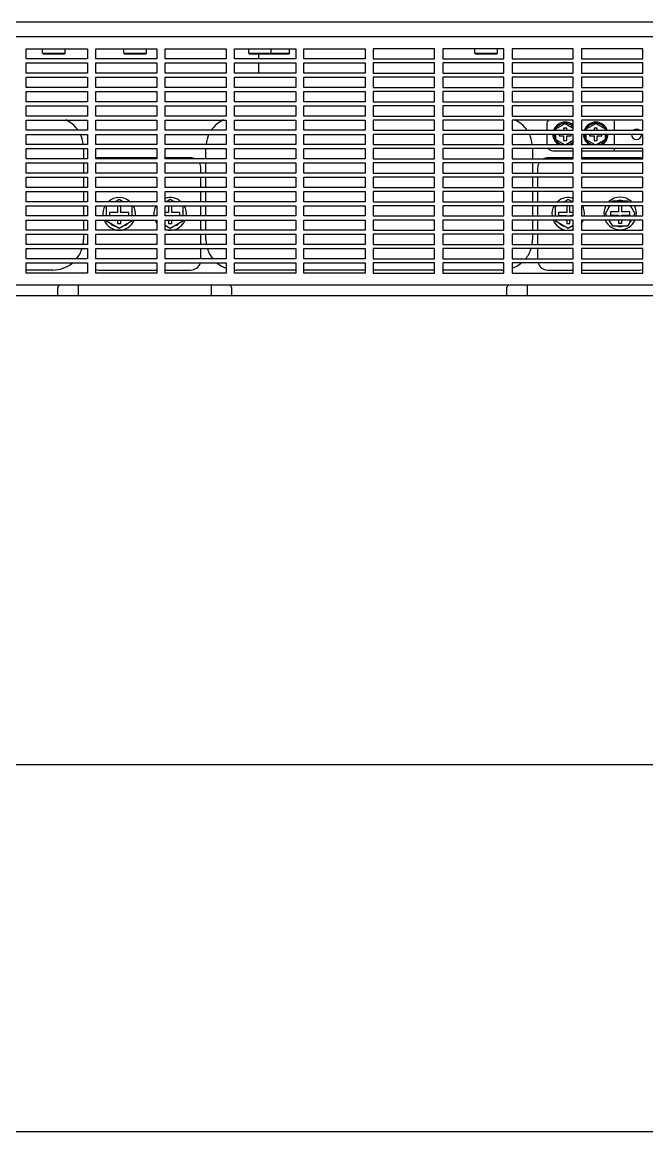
# Model space of a CAD drawing. Header units: millimetres. Extents: x 55614 to 110757, y -66981 to -47484.
# Drawn here: x 63300 to 63606, y -57090 to -56546 of the extents above; entities that cross this region are included whole.
import ezdxf

# ---------------------------------------------------------------- set-up
doc = ezdxf.new("R2010")
doc.units = ezdxf.units.MM
doc.layers.get('0').update_dxf_attribs({"lineweight": 15})
for name, color, linetype in [('2401-00258-M8-20HWMC_0', 7, 'Continuous'), ('2401-00300-M6-16HWMC_0', 7, 'Continuous'), ('2403-00027_S-M6-0_0', 7, 'Continuous'), ('4212-68099_1_0', 7, 'Continuous'), ('4212-88600-2_1_0', 7, 'Continuous'), ('4212-88600-2_2_0', 7, 'Continuous'), ('4215-06933_0', 7, 'Continuous'), ('4215-06934_0', 7, 'Continuous'), ('4215-07850_3_0', 7, 'Continuous')]:
    doc.layers.add(name, color=color, linetype=linetype)
doc.layers.add('THICK', color=7, linetype='Continuous', lineweight=0)

# ---------------------------------------------------------------- blocks, each defined once
blk = doc.blocks.new('2-1725')
at = {"color": 5}
blk.add_lwpolyline([(-18032.13, -73989.95), (-16317.13, -73989.95), (-16317.13, -73759.95), (-18032.13, -73759.95)], close=True, dxfattribs=at)
blk.add_lwpolyline([(-18032.13, -73989.95), (-16317.13, -73989.95), (-16317.13, -73759.95), (-18032.13, -73759.95)], close=True, dxfattribs=at)
blk.add_lwpolyline([(-18032.13, -73989.95), (-16317.13, -73989.95), (-16317.13, -73759.95), (-18032.13, -73759.95)], close=True, dxfattribs=at)
at = {"layer": '2401-00258-M8-20HWMC_0', "color": 7, "linetype": 'Continuous'}
for p, q in [((-17745.86, -73716.35), (-17745.16, -73715.95)), ((-17745.86, -73720.95), (-17745.86, -73716.35)), ((-17741.69, -73713.95), (-17739.63, -73712.76)), ((-17740.38, -73715.95), (-17740.38, -73719.2)), ((-17739.63, -73712.76), (-17737.57, -73713.95)), ((-17738.88, -73719.2), (-17738.88, -73715.95)), ((-17734.11, -73715.95), (-17733.41, -73716.35)), ((-17733.41, -73716.35), (-17733.41, -73720.95)), ((-17716.69, -73713.95), (-17714.63, -73712.76)), ((-17715.38, -73715.95), (-17715.38, -73719.2)), ((-17714.63, -73712.76), (-17712.57, -73713.95)), ((-17713.88, -73719.2), (-17713.88, -73715.95)), ((-17709.11, -73715.95), (-17708.41, -73716.35)), ((-17708.41, -73716.35), (-17708.41, -73720.95)), ((-17525.86, -73716.35), (-17525.16, -73715.95)), ((-17525.86, -73720.95), (-17525.86, -73716.35)), ((-17521.69, -73713.95), (-17519.63, -73712.76)), ((-17520.38, -73715.95), (-17520.38, -73719.2)), ((-17519.63, -73712.76), (-17517.57, -73713.95)), ((-17518.88, -73719.2), (-17518.88, -73715.95)), ((-17501.37, -73719.74), (-17499.17, -73715.95)), ((-17498.02, -73713.95), (-17497.77, -73713.52)), ((-17497.77, -73713.52), (-17490.58, -73713.52)), ((-17494.93, -73715.95), (-17494.93, -73718.99)), ((-17493.43, -73718.99), (-17493.43, -73715.95)), ((-17490.58, -73713.52), (-17490.33, -73713.95)), ((-17489.18, -73715.95), (-17486.99, -73719.74)), ((-17488.41, -73717.05), (-17488.49, -73717.13)), ((-17740.38, -73719.2), (-17744.38, -73719.2)), ((-17744.38, -73719.2), (-17744.38, -73720.7)), ((-17744.38, -73720.7), (-17740.38, -73720.7)), ((-17740.38, -73720.7), (-17740.38, -73720.95)), ((-17734.88, -73719.2), (-17738.88, -73719.2)), ((-17738.88, -73720.7), (-17734.88, -73720.7)), ((-17738.88, -73720.95), (-17738.88, -73720.7)), ((-17734.88, -73720.7), (-17734.88, -73719.2)), ((-17715.38, -73719.2), (-17717.13, -73719.2)), ((-17717.13, -73720.7), (-17715.38, -73720.7)), ((-17715.38, -73720.7), (-17715.38, -73720.95)), ((-17709.88, -73719.2), (-17713.88, -73719.2)), ((-17713.88, -73720.7), (-17709.88, -73720.7)), ((-17713.88, -73720.95), (-17713.88, -73720.7)), ((-17709.88, -73720.7), (-17709.88, -73719.2)), ((-17520.38, -73719.2), (-17524.38, -73719.2)), ((-17524.38, -73719.2), (-17524.38, -73720.7)), ((-17524.38, -73720.7), (-17520.38, -73720.7)), ((-17520.38, -73720.7), (-17520.38, -73720.95)), ((-17517.13, -73719.2), (-17518.88, -73719.2)), ((-17518.88, -73720.7), (-17517.13, -73720.7)), ((-17518.88, -73720.95), (-17518.88, -73720.7)), ((-17500.67, -73720.95), (-17501.37, -73719.74)), ((-17494.93, -73718.99), (-17498.93, -73718.99)), ((-17498.93, -73718.99), (-17498.93, -73720.49)), ((-17498.93, -73720.49), (-17494.93, -73720.49)), ((-17494.93, -73720.49), (-17494.93, -73720.95)), ((-17489.43, -73718.99), (-17493.43, -73718.99)), ((-17493.43, -73720.49), (-17489.43, -73720.49)), ((-17493.43, -73720.95), (-17493.43, -73720.49)), ((-17489.43, -73720.49), (-17489.43, -73718.99)), ((-17486.99, -73719.74), (-17487.68, -73720.95)), ((-17745.86, -73723.54), (-17745.86, -73722.95)), ((-17739.63, -73727.14), (-17745.86, -73723.54)), ((-17740.38, -73722.95), (-17740.38, -73724.7)), ((-17740.38, -73724.7), (-17738.88, -73724.7)), ((-17733.41, -73723.54), (-17739.63, -73727.14)), ((-17738.88, -73724.7), (-17738.88, -73722.95)), ((-17736.94, -73725.71), (-17737.02, -73725.63)), ((-17733.41, -73722.95), (-17733.41, -73723.54)), ((-17714.63, -73727.14), (-17717.13, -73725.69)), ((-17715.38, -73722.95), (-17715.38, -73724.7)), ((-17715.38, -73724.7), (-17713.88, -73724.7)), ((-17708.41, -73723.54), (-17714.63, -73727.14)), ((-17713.88, -73724.7), (-17713.88, -73722.95)), ((-17711.94, -73725.71), (-17712.02, -73725.63)), ((-17708.41, -73722.95), (-17708.41, -73723.54)), ((-17525.86, -73723.54), (-17525.86, -73722.95)), ((-17519.63, -73727.14), (-17525.86, -73723.54)), ((-17520.38, -73722.95), (-17520.38, -73724.7)), ((-17520.38, -73724.7), (-17518.88, -73724.7)), ((-17517.13, -73725.69), (-17519.63, -73727.14)), ((-17518.88, -73724.7), (-17518.88, -73722.95)), ((-17497.77, -73725.97), (-17499.52, -73722.95)), ((-17490.58, -73725.97), (-17497.77, -73725.97)), ((-17494.93, -73722.95), (-17494.93, -73724.49)), ((-17494.93, -73724.49), (-17493.43, -73724.49)), ((-17493.43, -73724.49), (-17493.43, -73722.95)), ((-17488.84, -73722.95), (-17490.58, -73725.97))]:
    blk.add_line(p, q, dxfattribs=at)
for centre, radius, start, end in [((-17739.63, -73719.95), 8, 48.6954, 131.3046), ((-17714.63, -73719.95), 8, 48.6954, 108.2348), ((-17519.63, -73719.95), 8, 71.7652, 131.3046), ((-17494.18, -73719.74), 8, 46.5723, 133.4277), ((-17739.63, -73719.95), 8, 149.9582, 187.1863), ((-17739.63, -73719.95), 6.37, 108.0353, 109.2971), ((-17739.63, -73719.95), 6.37, 70.7029, 71.9647), ((-17739.63, -73719.95), 8, 352.8137, 30.0418), ((-17714.63, -73719.95), 8, 149.9582, 187.1863), ((-17714.63, -73719.95), 6.37, 108.0353, 109.2971), ((-17714.63, -73719.95), 6.37, 70.7029, 71.9647), ((-17714.63, -73719.95), 8, 352.8137, 30.0418), ((-17519.63, -73719.95), 8, 149.9582, 187.1863), ((-17519.63, -73719.95), 6.37, 108.0353, 109.2971), ((-17519.63, -73719.95), 6.37, 70.7029, 71.9647), ((-17519.63, -73719.95), 8, 352.8137, 30.0418), ((-17494.18, -73719.74), 8, 151.6376, 188.6715), ((-17494.18, -73719.74), 6.37, 143.2955, 161.9649), ((-17494.18, -73719.74), 6.37, 78.0354, 101.9649), ((-17494.18, -73719.74), 6.37, 25.048, 36.6275), ((-17494.18, -73719.74), 8, 351.3285, 28.3624), ((-17739.63, -73719.95), 6.37, 168.0353, 189.0483), ((-17739.63, -73719.95), 6.37, 350.9517, 11.9647), ((-17714.63, -73719.95), 6.37, 350.9517, 11.9647), ((-17519.63, -73719.95), 6.37, 168.0353, 189.0483), ((-17739.63, -73719.95), 8, 202.0565, 337.9435), ((-17739.63, -73719.95), 6.37, 228.0353, 251.9647), ((-17739.63, -73719.95), 6.37, 295.0479, 311.9647), ((-17714.63, -73719.95), 8, 202.0565, 215.4729), ((-17714.63, -73719.95), 8, 251.7652, 337.9435), ((-17714.63, -73719.95), 6.37, 246.8121, 251.9647), ((-17714.63, -73719.95), 6.37, 295.0479, 311.9647), ((-17519.63, -73719.95), 8, 202.0565, 288.2348), ((-17519.63, -73719.95), 6.37, 228.0353, 251.9647), ((-17519.63, -73719.95), 8, 324.5271, 337.9435), ((-17494.18, -73719.74), 8, 203.6637, 336.3363), ((-17494.18, -73719.74), 6.37, 210.2989, 221.9649), ((-17494.18, -73719.74), 6.37, 258.0354, 281.9649), ((-17494.18, -73719.74), 6.37, 318.0354, 329.7011)]:
    blk.add_arc(centre, radius, start, end, dxfattribs=at)
at = {"layer": '2401-00300-M6-16HWMC_0', "color": 7, "linetype": 'Continuous'}
for p, q in [((-17525.77, -73678.27), (-17521.13, -73675.59)), ((-17525.77, -73678.95), (-17525.77, -73678.27)), ((-17520.38, -73677.95), (-17521.88, -73677.95)), ((-17521.88, -73677.95), (-17521.88, -73678.95)), ((-17521.13, -73675.59), (-17517.13, -73677.9)), ((-17520.38, -73678.95), (-17520.38, -73677.95)), ((-17510.77, -73678.27), (-17506.13, -73675.59)), ((-17510.77, -73678.95), (-17510.77, -73678.27)), ((-17505.38, -73677.95), (-17506.88, -73677.95)), ((-17506.88, -73677.95), (-17506.88, -73678.95)), ((-17506.13, -73675.59), (-17501.5, -73678.27)), ((-17505.38, -73678.95), (-17505.38, -73677.95)), ((-17501.5, -73678.27), (-17501.5, -73678.95)), ((-17525.77, -73683.62), (-17525.77, -73680.95)), ((-17521.75, -73685.95), (-17525.77, -73683.62)), ((-17524.13, -73680.95), (-17524.13, -73681.7)), ((-17524.13, -73681.7), (-17521.88, -73681.7)), ((-17521.88, -73681.7), (-17521.88, -73683.95)), ((-17521.88, -73683.95), (-17520.38, -73683.95)), ((-17517.13, -73683.99), (-17520.52, -73685.95)), ((-17520.38, -73681.7), (-17518.13, -73681.7)), ((-17520.38, -73683.95), (-17520.38, -73681.7)), ((-17518.13, -73681.7), (-17518.13, -73680.95)), ((-17510.77, -73683.62), (-17510.77, -73680.95)), ((-17506.75, -73685.95), (-17510.77, -73683.62)), ((-17509.13, -73680.95), (-17509.13, -73681.7)), ((-17509.13, -73681.7), (-17506.88, -73681.7)), ((-17506.88, -73681.7), (-17506.88, -73683.95)), ((-17506.88, -73683.95), (-17505.38, -73683.95)), ((-17501.5, -73683.62), (-17505.52, -73685.95)), ((-17505.38, -73681.7), (-17503.13, -73681.7)), ((-17505.38, -73683.95), (-17505.38, -73681.7)), ((-17503.13, -73681.7), (-17503.13, -73680.95)), ((-17501.5, -73680.95), (-17501.5, -73683.62)), ((-17519.54, -73685.38), (-17519.03, -73685.89)), ((-17518.12, -73685.4), (-17518.65, -73684.87)), ((-17504.54, -73685.38), (-17504.03, -73685.89)), ((-17503.12, -73685.4), (-17503.65, -73684.87))]:
    blk.add_line(p, q, dxfattribs=at)
for centre, radius, start, end in [((-17521.13, -73680.95), 6, 48.1287, 160.4814), ((-17521.13, -73680.95), 5.38, 41.88, 158.1011), ((-17506.13, -73680.95), 6, 19.5186, 160.4814), ((-17506.13, -73680.95), 5.38, 21.9007, 158.1011), ((-17521.13, -73680.95), 6, 180, 236.5861), ((-17521.13, -73680.95), 5.38, 180, 248.8338), ((-17521.13, -73680.95), 5.38, 304.1123, 318.2134), ((-17506.13, -73680.95), 6, 180, 236.5861), ((-17506.13, -73680.95), 5.38, 180, 248.8338), ((-17506.13, -73680.95), 5.38, 304.1123, 0), ((-17506.13, -73680.95), 6, 303.4139, 0), ((-17521.13, -73680.95), 5.38, 291.2761, 292.9799), ((-17521.13, -73680.95), 6, 303.4139, 311.8713), ((-17506.13, -73680.95), 5.38, 291.2761, 292.9799)]:
    blk.add_arc(centre, radius, start, end, dxfattribs=at)
at = {"layer": '2403-00027_S-M6-0_0', "color": 7, "linetype": 'Continuous'}
for p, q in [((-17777.16, -73641.15), (-17777.16, -73638.95)), ((-17777.16, -73641.15), (-17766.11, -73641.15)), ((-17777.16, -73641.15), (-17776.86, -73641.45)), ((-17766.11, -73641.15), (-17766.41, -73641.45)), ((-17766.11, -73641.15), (-17766.11, -73638.95)), ((-17737.36, -73641.15), (-17737.36, -73638.95)), ((-17737.36, -73641.15), (-17726.31, -73641.15)), ((-17737.36, -73641.15), (-17737.06, -73641.45)), ((-17726.31, -73641.15), (-17726.61, -73641.45)), ((-17726.31, -73641.15), (-17726.31, -73638.95)), ((-17676.16, -73641.15), (-17676.16, -73638.95)), ((-17676.16, -73641.15), (-17665.11, -73641.15)), ((-17676.16, -73641.15), (-17675.86, -73641.45)), ((-17665.11, -73641.15), (-17665.41, -73641.45)), ((-17665.11, -73641.15), (-17665.11, -73638.95)), ((-17665.11, -73641.15), (-17656.11, -73641.15)), ((-17656.11, -73641.15), (-17656.41, -73641.45)), ((-17656.11, -73641.15), (-17656.11, -73638.95)), ((-17565.36, -73641.15), (-17565.36, -73638.95)), ((-17565.36, -73641.15), (-17554.31, -73641.15)), ((-17565.36, -73641.15), (-17565.06, -73641.45)), ((-17554.31, -73641.15), (-17554.61, -73641.45)), ((-17554.31, -73641.15), (-17554.31, -73638.95)), ((-17776.86, -73641.45), (-17766.41, -73641.45)), ((-17737.06, -73641.45), (-17726.61, -73641.45)), ((-17675.86, -73641.45), (-17665.41, -73641.45)), ((-17665.41, -73641.45), (-17656.41, -73641.45)), ((-17565.06, -73641.45), (-17554.61, -73641.45))]:
    blk.add_line(p, q, dxfattribs=at)
at = {"layer": '4212-68099_1_0', "color": 7, "linetype": 'Continuous'}
blk.add_line((-17199.83, -73625.95), (-18034.43, -73625.95), dxfattribs=at)
at = {"layer": '4212-88600-2_1_0', "color": 7, "linetype": 'Continuous'}
for p, q in [((-17757.13, -73687.95), (-17757.13, -73692.95)), ((-17697.13, -73692.95), (-17697.13, -73687.95)), ((-17537.13, -73687.95), (-17537.13, -73692.95)), ((-17757.13, -73694.95), (-17757.13, -73699.95)), ((-17697.13, -73699.95), (-17697.13, -73694.95)), ((-17537.13, -73694.95), (-17537.13, -73699.95)), ((-17757.13, -73701.95), (-17757.13, -73706.95)), ((-17697.13, -73706.95), (-17697.13, -73701.95)), ((-17537.13, -73701.95), (-17537.13, -73706.95)), ((-17757.13, -73708.95), (-17757.13, -73713.95)), ((-17697.13, -73713.95), (-17697.13, -73708.95)), ((-17537.13, -73708.95), (-17537.13, -73713.95)), ((-17757.13, -73715.95), (-17757.13, -73720.95)), ((-17697.13, -73720.95), (-17697.13, -73715.95)), ((-17537.13, -73715.95), (-17537.13, -73720.95)), ((-17757.13, -73722.95), (-17757.13, -73727.95)), ((-17697.13, -73727.95), (-17697.13, -73722.95)), ((-17537.13, -73722.95), (-17537.13, -73727.95)), ((-17757.13, -73729.95), (-17757.13, -73732.45)), ((-17697.13, -73732.45), (-17697.13, -73729.95)), ((-17537.13, -73729.95), (-17537.13, -73732.45)), ((-17772.13, -73747.45), (-17785.13, -73747.45)), ((-17653.13, -73747.45), (-17682.13, -73747.45)), ((-17619.13, -73747.45), (-17649.13, -73747.45)), ((-17585.13, -73747.45), (-17615.13, -73747.45)), ((-17552.13, -73747.45), (-17581.13, -73747.45)), ((-17759.63, -73759.95), (-17759.63, -73754.95)), ((-17694.63, -73754.95), (-17694.63, -73759.95)), ((-17539.63, -73759.95), (-17539.63, -73754.95)), ((-17979.13, -73759.95), (-17255.13, -73759.95)), ((-17769.63, -73759.95), (-17769.63, -73755.94)), ((-17684.63, -73755.94), (-17684.63, -73759.95)), ((-17549.63, -73759.95), (-17549.63, -73755.94))]:
    blk.add_line(p, q, dxfattribs=at)
for centre, start, end in [((-17772.13, -73687.45), 34.815, 65.0889), ((-17682.13, -73687.45), 114.9111, 145.185), ((-17552.13, -73687.45), 34.815, 65.0889), ((-17772.13, -73687.45), 5.8604, 25.8691), ((-17682.13, -73687.45), 154.1309, 174.1396), ((-17552.13, -73687.45), 5.8604, 25.8691), ((-17772.13, -73732.45), 350.2878, 0), ((-17682.13, -73732.45), 180, 189.7122), ((-17552.13, -73732.45), 350.2878, 0), ((-17772.13, -73732.45), 320.3318, 342.4548), ((-17682.13, -73732.45), 197.5452, 219.6682), ((-17552.13, -73732.45), 320.3318, 342.4548), ((-17772.13, -73732.45), 270, 309.3884), ((-17682.13, -73732.45), 230.6116, 250.3797), ((-17552.13, -73732.45), 289.6203, 309.3884), ((-17682.13, -73732.45), 266.08, 270), ((-17552.13, -73732.45), 270, 273.92)]:
    blk.add_arc(centre, 15, start, end, dxfattribs=at)
for centre, start_param, end_param in [((-17768.63, -73755.94), 1.651081, 3.141593), ((-17685.63, -73755.94), 0, 1.490511), ((-17548.63, -73755.94), 1.651081, 3.141593)]:
    blk.add_ellipse(centre, major_axis=(1, 0), ratio=1, start_param=start_param, end_param=end_param, dxfattribs=at)
at = {"layer": '4212-88600-2_2_0', "color": 7, "linetype": 'Continuous'}
for p, q in [((-17721.13, -73692.45), (-17749.63, -73692.45)), ((-17704.63, -73692.45), (-17717.13, -73692.45)), ((-17517.13, -73692.45), (-17529.63, -73692.45)), ((-17484.63, -73692.45), (-17513.13, -73692.45)), ((-17699.63, -73699.95), (-17699.63, -73697.45)), ((-17534.63, -73697.45), (-17534.63, -73699.95)), ((-17699.63, -73706.95), (-17699.63, -73701.95)), ((-17534.63, -73701.95), (-17534.63, -73706.95)), ((-17699.63, -73713.95), (-17699.63, -73708.95)), ((-17534.63, -73708.95), (-17534.63, -73713.95)), ((-17699.63, -73720.95), (-17699.63, -73715.95)), ((-17534.63, -73715.95), (-17534.63, -73720.95)), ((-17699.63, -73727.95), (-17699.63, -73722.95)), ((-17534.63, -73722.95), (-17534.63, -73727.95)), ((-17699.63, -73734.95), (-17699.63, -73729.95)), ((-17534.63, -73729.95), (-17534.63, -73734.95)), ((-17699.63, -73741.95), (-17699.63, -73736.95)), ((-17534.63, -73736.95), (-17534.63, -73741.95)), ((-17749.63, -73747.45), (-17721.13, -73747.45)), ((-17717.13, -73747.45), (-17704.63, -73747.45)), ((-17529.63, -73747.45), (-17517.13, -73747.45)), ((-17513.13, -73747.45), (-17484.63, -73747.45))]:
    blk.add_line(p, q, dxfattribs=at)
for centre, start, end in [((-17749.63, -73697.45), 90, 107.5452), ((-17704.63, -73697.45), 65.0889, 90), ((-17704.63, -73697.45), 0, 30), ((-17529.63, -73697.45), 150, 180), ((-17529.63, -73697.45), 90, 114.9111), ((-17484.63, -73697.45), 72.4548, 90), ((-17704.63, -73742.45), 270, 342.4548), ((-17529.63, -73742.45), 197.5452, 270), ((-17749.63, -73742.45), 252.4548, 270), ((-17484.63, -73742.45), 270, 287.5452)]:
    blk.add_arc(centre, 5, start, end, dxfattribs=at)
at = {"layer": '4215-06933_0', "color": 7, "linetype": 'Continuous'}
for p, q in [((-17530.13, -73675.95), (-17530.13, -73678.95)), ((-17497.13, -73673.95), (-17497.13, -73678.95)), ((-17530.13, -73680.95), (-17530.13, -73685.95)), ((-17497.13, -73680.95), (-17497.13, -73685.95)), ((-17527.13, -73688.95), (-17517.13, -73688.95)), ((-17513.13, -73688.95), (-17483.13, -73688.95)), ((-17497.13, -73687.95), (-17497.13, -73688.95))]:
    blk.add_line(p, q, dxfattribs=at)
for centre, radius, start, end in [((-17527.13, -73675.95), 3, 137.9125, 180), ((-17486.13, -73680.95), 2.5, 53.277, 126.723), ((-17486.13, -73680.95), 2.5, 180, 0), ((-17527.13, -73685.95), 3, 222.0875, 270)]:
    blk.add_arc(centre, radius, start, end, dxfattribs=at)
at = {"layer": '4215-06934_0', "color": 7, "linetype": 'Continuous'}
for p, q in [((-18037.13, -73632.95), (-17197.13, -73632.95)), ((-17785.13, -73638.95), (-17755.13, -73638.95)), ((-17785.13, -73643.95), (-17785.13, -73638.95)), ((-17755.13, -73638.95), (-17755.13, -73643.95)), ((-17751.13, -73638.95), (-17721.13, -73638.95)), ((-17751.13, -73643.95), (-17751.13, -73638.95)), ((-17721.13, -73638.95), (-17721.13, -73643.95)), ((-17717.13, -73638.95), (-17687.13, -73638.95)), ((-17717.13, -73643.95), (-17717.13, -73638.95)), ((-17687.13, -73638.95), (-17687.13, -73643.95)), ((-17683.13, -73638.95), (-17653.13, -73638.95)), ((-17683.13, -73643.95), (-17683.13, -73638.95)), ((-17653.13, -73638.95), (-17653.13, -73643.95)), ((-17649.13, -73638.95), (-17619.13, -73638.95)), ((-17649.13, -73643.95), (-17649.13, -73638.95)), ((-17619.13, -73638.95), (-17619.13, -73643.95)), ((-17585.13, -73638.95), (-17615.13, -73638.95)), ((-17615.13, -73638.95), (-17615.13, -73643.95)), ((-17585.13, -73643.95), (-17585.13, -73638.95)), ((-17551.13, -73638.95), (-17581.13, -73638.95)), ((-17581.13, -73638.95), (-17581.13, -73643.95)), ((-17551.13, -73643.95), (-17551.13, -73638.95)), ((-17517.13, -73638.95), (-17547.13, -73638.95)), ((-17547.13, -73638.95), (-17547.13, -73643.95)), ((-17517.13, -73643.95), (-17517.13, -73638.95)), ((-17483.13, -73638.95), (-17513.13, -73638.95)), ((-17513.13, -73638.95), (-17513.13, -73643.95)), ((-17483.13, -73643.95), (-17483.13, -73638.95)), ((-17755.13, -73643.95), (-17785.13, -73643.95)), ((-17785.13, -73645.95), (-17755.13, -73645.95)), ((-17785.13, -73650.95), (-17785.13, -73645.95)), ((-17755.13, -73645.95), (-17755.13, -73650.95)), ((-17721.13, -73643.95), (-17751.13, -73643.95)), ((-17751.13, -73645.95), (-17721.13, -73645.95)), ((-17751.13, -73650.95), (-17751.13, -73645.95)), ((-17721.13, -73645.95), (-17721.13, -73650.95)), ((-17687.13, -73643.95), (-17717.13, -73643.95)), ((-17717.13, -73645.95), (-17687.13, -73645.95)), ((-17717.13, -73650.95), (-17717.13, -73645.95)), ((-17687.13, -73645.95), (-17687.13, -73650.95)), ((-17653.13, -73643.95), (-17683.13, -73643.95)), ((-17683.13, -73645.95), (-17653.13, -73645.95)), ((-17683.13, -73650.95), (-17683.13, -73645.95)), ((-17653.13, -73645.95), (-17653.13, -73650.95)), ((-17619.13, -73643.95), (-17649.13, -73643.95)), ((-17649.13, -73645.95), (-17619.13, -73645.95)), ((-17649.13, -73650.95), (-17649.13, -73645.95)), ((-17619.13, -73645.95), (-17619.13, -73650.95)), ((-17615.13, -73643.95), (-17585.13, -73643.95)), ((-17585.13, -73645.95), (-17615.13, -73645.95)), ((-17615.13, -73645.95), (-17615.13, -73650.95)), ((-17585.13, -73650.95), (-17585.13, -73645.95)), ((-17581.13, -73643.95), (-17551.13, -73643.95)), ((-17551.13, -73645.95), (-17581.13, -73645.95)), ((-17581.13, -73645.95), (-17581.13, -73650.95)), ((-17551.13, -73650.95), (-17551.13, -73645.95)), ((-17547.13, -73643.95), (-17517.13, -73643.95)), ((-17517.13, -73645.95), (-17547.13, -73645.95)), ((-17547.13, -73645.95), (-17547.13, -73650.95)), ((-17517.13, -73650.95), (-17517.13, -73645.95)), ((-17513.13, -73643.95), (-17483.13, -73643.95)), ((-17483.13, -73645.95), (-17513.13, -73645.95)), ((-17513.13, -73645.95), (-17513.13, -73650.95)), ((-17483.13, -73650.95), (-17483.13, -73645.95)), ((-17755.13, -73650.95), (-17785.13, -73650.95)), ((-17721.13, -73650.95), (-17751.13, -73650.95)), ((-17687.13, -73650.95), (-17717.13, -73650.95)), ((-17653.13, -73650.95), (-17683.13, -73650.95)), ((-17619.13, -73650.95), (-17649.13, -73650.95)), ((-17615.13, -73650.95), (-17585.13, -73650.95)), ((-17581.13, -73650.95), (-17551.13, -73650.95)), ((-17547.13, -73650.95), (-17517.13, -73650.95)), ((-17513.13, -73650.95), (-17483.13, -73650.95)), ((-17785.13, -73652.95), (-17755.13, -73652.95)), ((-17785.13, -73657.95), (-17785.13, -73652.95)), ((-17755.13, -73652.95), (-17755.13, -73657.95)), ((-17751.13, -73652.95), (-17721.13, -73652.95)), ((-17751.13, -73657.95), (-17751.13, -73652.95)), ((-17721.13, -73652.95), (-17721.13, -73657.95)), ((-17717.13, -73652.95), (-17687.13, -73652.95)), ((-17717.13, -73657.95), (-17717.13, -73652.95)), ((-17687.13, -73652.95), (-17687.13, -73657.95)), ((-17683.13, -73652.95), (-17653.13, -73652.95)), ((-17683.13, -73657.95), (-17683.13, -73652.95)), ((-17653.13, -73652.95), (-17653.13, -73657.95)), ((-17649.13, -73652.95), (-17619.13, -73652.95)), ((-17649.13, -73657.95), (-17649.13, -73652.95)), ((-17619.13, -73652.95), (-17619.13, -73657.95)), ((-17585.13, -73652.95), (-17615.13, -73652.95)), ((-17615.13, -73652.95), (-17615.13, -73657.95)), ((-17585.13, -73657.95), (-17585.13, -73652.95)), ((-17551.13, -73652.95), (-17581.13, -73652.95)), ((-17581.13, -73652.95), (-17581.13, -73657.95)), ((-17551.13, -73657.95), (-17551.13, -73652.95)), ((-17517.13, -73652.95), (-17547.13, -73652.95)), ((-17547.13, -73652.95), (-17547.13, -73657.95)), ((-17517.13, -73657.95), (-17517.13, -73652.95)), ((-17483.13, -73652.95), (-17513.13, -73652.95)), ((-17513.13, -73652.95), (-17513.13, -73657.95)), ((-17483.13, -73657.95), (-17483.13, -73652.95)), ((-17755.13, -73657.95), (-17785.13, -73657.95)), ((-17785.13, -73659.95), (-17755.13, -73659.95)), ((-17785.13, -73664.95), (-17785.13, -73659.95)), ((-17755.13, -73659.95), (-17755.13, -73664.95)), ((-17721.13, -73657.95), (-17751.13, -73657.95)), ((-17751.13, -73659.95), (-17721.13, -73659.95)), ((-17751.13, -73664.95), (-17751.13, -73659.95)), ((-17721.13, -73659.95), (-17721.13, -73664.95)), ((-17687.13, -73657.95), (-17717.13, -73657.95)), ((-17717.13, -73659.95), (-17687.13, -73659.95)), ((-17717.13, -73664.95), (-17717.13, -73659.95)), ((-17687.13, -73659.95), (-17687.13, -73664.95)), ((-17653.13, -73657.95), (-17683.13, -73657.95)), ((-17683.13, -73659.95), (-17653.13, -73659.95)), ((-17683.13, -73664.95), (-17683.13, -73659.95)), ((-17653.13, -73659.95), (-17653.13, -73664.95)), ((-17619.13, -73657.95), (-17649.13, -73657.95)), ((-17649.13, -73659.95), (-17619.13, -73659.95)), ((-17649.13, -73664.95), (-17649.13, -73659.95)), ((-17619.13, -73659.95), (-17619.13, -73664.95)), ((-17615.13, -73657.95), (-17585.13, -73657.95)), ((-17585.13, -73659.95), (-17615.13, -73659.95)), ((-17615.13, -73659.95), (-17615.13, -73664.95)), ((-17585.13, -73664.95), (-17585.13, -73659.95)), ((-17581.13, -73657.95), (-17551.13, -73657.95)), ((-17551.13, -73659.95), (-17581.13, -73659.95)), ((-17581.13, -73659.95), (-17581.13, -73664.95)), ((-17551.13, -73664.95), (-17551.13, -73659.95)), ((-17547.13, -73657.95), (-17517.13, -73657.95)), ((-17517.13, -73659.95), (-17547.13, -73659.95)), ((-17547.13, -73659.95), (-17547.13, -73664.95)), ((-17517.13, -73664.95), (-17517.13, -73659.95)), ((-17513.13, -73657.95), (-17483.13, -73657.95)), ((-17483.13, -73659.95), (-17513.13, -73659.95)), ((-17513.13, -73659.95), (-17513.13, -73664.95)), ((-17483.13, -73664.95), (-17483.13, -73659.95)), ((-17755.13, -73664.95), (-17785.13, -73664.95)), ((-17785.13, -73666.95), (-17755.13, -73666.95)), ((-17785.13, -73671.95), (-17785.13, -73666.95)), ((-17755.13, -73666.95), (-17755.13, -73671.95)), ((-17721.13, -73664.95), (-17751.13, -73664.95)), ((-17751.13, -73666.95), (-17721.13, -73666.95)), ((-17751.13, -73671.95), (-17751.13, -73666.95)), ((-17721.13, -73666.95), (-17721.13, -73671.95)), ((-17687.13, -73664.95), (-17717.13, -73664.95)), ((-17717.13, -73666.95), (-17687.13, -73666.95)), ((-17717.13, -73671.95), (-17717.13, -73666.95)), ((-17687.13, -73666.95), (-17687.13, -73671.95)), ((-17653.13, -73664.95), (-17683.13, -73664.95)), ((-17683.13, -73666.95), (-17653.13, -73666.95)), ((-17683.13, -73671.95), (-17683.13, -73666.95)), ((-17653.13, -73666.95), (-17653.13, -73671.95)), ((-17619.13, -73664.95), (-17649.13, -73664.95)), ((-17649.13, -73666.95), (-17619.13, -73666.95)), ((-17649.13, -73671.95), (-17649.13, -73666.95)), ((-17619.13, -73666.95), (-17619.13, -73671.95)), ((-17615.13, -73664.95), (-17585.13, -73664.95)), ((-17585.13, -73666.95), (-17615.13, -73666.95)), ((-17615.13, -73666.95), (-17615.13, -73671.95)), ((-17585.13, -73671.95), (-17585.13, -73666.95)), ((-17581.13, -73664.95), (-17551.13, -73664.95)), ((-17551.13, -73666.95), (-17581.13, -73666.95)), ((-17581.13, -73666.95), (-17581.13, -73671.95)), ((-17551.13, -73671.95), (-17551.13, -73666.95)), ((-17547.13, -73664.95), (-17517.13, -73664.95)), ((-17517.13, -73666.95), (-17547.13, -73666.95)), ((-17547.13, -73666.95), (-17547.13, -73671.95)), ((-17517.13, -73671.95), (-17517.13, -73666.95)), ((-17513.13, -73664.95), (-17483.13, -73664.95)), ((-17483.13, -73666.95), (-17513.13, -73666.95)), ((-17513.13, -73666.95), (-17513.13, -73671.95)), ((-17483.13, -73671.95), (-17483.13, -73666.95)), ((-17755.13, -73671.95), (-17785.13, -73671.95)), ((-17721.13, -73671.95), (-17751.13, -73671.95)), ((-17687.13, -73671.95), (-17717.13, -73671.95)), ((-17653.13, -73671.95), (-17683.13, -73671.95)), ((-17619.13, -73671.95), (-17649.13, -73671.95)), ((-17615.13, -73671.95), (-17585.13, -73671.95)), ((-17581.13, -73671.95), (-17551.13, -73671.95)), ((-17547.13, -73671.95), (-17517.13, -73671.95)), ((-17513.13, -73671.95), (-17483.13, -73671.95)), ((-17785.13, -73673.95), (-17755.13, -73673.95)), ((-17785.13, -73678.95), (-17785.13, -73673.95)), ((-17755.13, -73678.95), (-17785.13, -73678.95)), ((-17755.13, -73673.95), (-17755.13, -73678.95)), ((-17751.13, -73673.95), (-17721.13, -73673.95)), ((-17751.13, -73678.95), (-17751.13, -73673.95)), ((-17721.13, -73678.95), (-17751.13, -73678.95)), ((-17721.13, -73673.95), (-17721.13, -73678.95)), ((-17717.13, -73673.95), (-17687.13, -73673.95)), ((-17717.13, -73678.95), (-17717.13, -73673.95)), ((-17687.13, -73678.95), (-17717.13, -73678.95)), ((-17687.13, -73673.95), (-17687.13, -73678.95)), ((-17683.13, -73673.95), (-17653.13, -73673.95)), ((-17683.13, -73678.95), (-17683.13, -73673.95)), ((-17653.13, -73678.95), (-17683.13, -73678.95)), ((-17653.13, -73673.95), (-17653.13, -73678.95)), ((-17649.13, -73673.95), (-17619.13, -73673.95)), ((-17649.13, -73678.95), (-17649.13, -73673.95)), ((-17619.13, -73678.95), (-17649.13, -73678.95)), ((-17619.13, -73673.95), (-17619.13, -73678.95)), ((-17585.13, -73673.95), (-17615.13, -73673.95)), ((-17615.13, -73673.95), (-17615.13, -73678.95)), ((-17615.13, -73678.95), (-17585.13, -73678.95)), ((-17585.13, -73678.95), (-17585.13, -73673.95)), ((-17551.13, -73673.95), (-17581.13, -73673.95)), ((-17581.13, -73673.95), (-17581.13, -73678.95)), ((-17581.13, -73678.95), (-17551.13, -73678.95)), ((-17551.13, -73678.95), (-17551.13, -73673.95)), ((-17517.13, -73673.95), (-17547.13, -73673.95)), ((-17547.13, -73673.95), (-17547.13, -73678.95)), ((-17547.13, -73678.95), (-17517.13, -73678.95)), ((-17517.13, -73678.95), (-17517.13, -73673.95)), ((-17483.13, -73673.95), (-17513.13, -73673.95)), ((-17513.13, -73673.95), (-17513.13, -73678.95)), ((-17513.13, -73678.95), (-17483.13, -73678.95)), ((-17483.13, -73678.95), (-17483.13, -73673.95)), ((-17785.13, -73680.95), (-17755.13, -73680.95)), ((-17785.13, -73685.95), (-17785.13, -73680.95)), ((-17755.13, -73680.95), (-17755.13, -73685.95)), ((-17751.13, -73680.95), (-17721.13, -73680.95)), ((-17751.13, -73685.95), (-17751.13, -73680.95)), ((-17721.13, -73680.95), (-17721.13, -73685.95)), ((-17717.13, -73680.95), (-17687.13, -73680.95)), ((-17717.13, -73685.95), (-17717.13, -73680.95)), ((-17687.13, -73680.95), (-17687.13, -73685.95)), ((-17683.13, -73680.95), (-17653.13, -73680.95)), ((-17683.13, -73685.95), (-17683.13, -73680.95)), ((-17653.13, -73680.95), (-17653.13, -73685.95)), ((-17649.13, -73680.95), (-17619.13, -73680.95)), ((-17649.13, -73685.95), (-17649.13, -73680.95)), ((-17619.13, -73680.95), (-17619.13, -73685.95)), ((-17585.13, -73680.95), (-17615.13, -73680.95)), ((-17615.13, -73680.95), (-17615.13, -73685.95)), ((-17585.13, -73685.95), (-17585.13, -73680.95)), ((-17551.13, -73680.95), (-17581.13, -73680.95)), ((-17581.13, -73680.95), (-17581.13, -73685.95)), ((-17551.13, -73685.95), (-17551.13, -73680.95)), ((-17517.13, -73680.95), (-17547.13, -73680.95)), ((-17547.13, -73680.95), (-17547.13, -73685.95)), ((-17517.13, -73685.95), (-17517.13, -73680.95)), ((-17483.13, -73680.95), (-17513.13, -73680.95)), ((-17513.13, -73680.95), (-17513.13, -73685.95)), ((-17483.13, -73685.95), (-17483.13, -73680.95)), ((-17755.13, -73685.95), (-17785.13, -73685.95)), ((-17785.13, -73687.95), (-17755.13, -73687.95)), ((-17785.13, -73692.95), (-17785.13, -73687.95)), ((-17755.13, -73687.95), (-17755.13, -73692.95)), ((-17721.13, -73685.95), (-17751.13, -73685.95)), ((-17751.13, -73687.95), (-17721.13, -73687.95)), ((-17751.13, -73692.95), (-17751.13, -73687.95)), ((-17721.13, -73687.95), (-17721.13, -73692.95)), ((-17687.13, -73685.95), (-17717.13, -73685.95)), ((-17717.13, -73687.95), (-17687.13, -73687.95)), ((-17717.13, -73692.95), (-17717.13, -73687.95)), ((-17687.13, -73687.95), (-17687.13, -73692.95)), ((-17653.13, -73685.95), (-17683.13, -73685.95)), ((-17683.13, -73687.95), (-17653.13, -73687.95)), ((-17683.13, -73692.95), (-17683.13, -73687.95)), ((-17653.13, -73687.95), (-17653.13, -73692.95)), ((-17619.13, -73685.95), (-17649.13, -73685.95)), ((-17649.13, -73687.95), (-17619.13, -73687.95)), ((-17649.13, -73692.95), (-17649.13, -73687.95)), ((-17619.13, -73687.95), (-17619.13, -73692.95)), ((-17615.13, -73685.95), (-17585.13, -73685.95)), ((-17585.13, -73687.95), (-17615.13, -73687.95)), ((-17615.13, -73687.95), (-17615.13, -73692.95)), ((-17585.13, -73692.95), (-17585.13, -73687.95)), ((-17581.13, -73685.95), (-17551.13, -73685.95)), ((-17551.13, -73687.95), (-17581.13, -73687.95)), ((-17581.13, -73687.95), (-17581.13, -73692.95)), ((-17551.13, -73692.95), (-17551.13, -73687.95)), ((-17547.13, -73685.95), (-17517.13, -73685.95)), ((-17517.13, -73687.95), (-17547.13, -73687.95)), ((-17547.13, -73687.95), (-17547.13, -73692.95)), ((-17517.13, -73692.95), (-17517.13, -73687.95)), ((-17513.13, -73685.95), (-17483.13, -73685.95)), ((-17483.13, -73687.95), (-17513.13, -73687.95)), ((-17513.13, -73687.95), (-17513.13, -73692.95)), ((-17483.13, -73692.95), (-17483.13, -73687.95)), ((-17755.13, -73692.95), (-17785.13, -73692.95)), ((-17785.13, -73694.95), (-17755.13, -73694.95)), ((-17785.13, -73699.95), (-17785.13, -73694.95)), ((-17755.13, -73694.95), (-17755.13, -73699.95)), ((-17721.13, -73692.95), (-17751.13, -73692.95)), ((-17751.13, -73694.95), (-17721.13, -73694.95)), ((-17751.13, -73699.95), (-17751.13, -73694.95)), ((-17721.13, -73694.95), (-17721.13, -73699.95)), ((-17687.13, -73692.95), (-17717.13, -73692.95)), ((-17717.13, -73694.95), (-17687.13, -73694.95)), ((-17717.13, -73699.95), (-17717.13, -73694.95)), ((-17687.13, -73694.95), (-17687.13, -73699.95)), ((-17653.13, -73692.95), (-17683.13, -73692.95)), ((-17683.13, -73694.95), (-17653.13, -73694.95)), ((-17683.13, -73699.95), (-17683.13, -73694.95)), ((-17653.13, -73694.95), (-17653.13, -73699.95)), ((-17619.13, -73692.95), (-17649.13, -73692.95)), ((-17649.13, -73694.95), (-17619.13, -73694.95)), ((-17649.13, -73699.95), (-17649.13, -73694.95)), ((-17619.13, -73694.95), (-17619.13, -73699.95)), ((-17615.13, -73692.95), (-17585.13, -73692.95)), ((-17585.13, -73694.95), (-17615.13, -73694.95)), ((-17615.13, -73694.95), (-17615.13, -73699.95)), ((-17585.13, -73699.95), (-17585.13, -73694.95)), ((-17581.13, -73692.95), (-17551.13, -73692.95)), ((-17551.13, -73694.95), (-17581.13, -73694.95)), ((-17581.13, -73694.95), (-17581.13, -73699.95)), ((-17551.13, -73699.95), (-17551.13, -73694.95)), ((-17547.13, -73692.95), (-17517.13, -73692.95)), ((-17517.13, -73694.95), (-17547.13, -73694.95)), ((-17547.13, -73694.95), (-17547.13, -73699.95)), ((-17517.13, -73699.95), (-17517.13, -73694.95)), ((-17513.13, -73692.95), (-17483.13, -73692.95)), ((-17483.13, -73694.95), (-17513.13, -73694.95)), ((-17513.13, -73694.95), (-17513.13, -73699.95)), ((-17483.13, -73699.95), (-17483.13, -73694.95)), ((-17755.13, -73699.95), (-17785.13, -73699.95)), ((-17721.13, -73699.95), (-17751.13, -73699.95)), ((-17687.13, -73699.95), (-17717.13, -73699.95)), ((-17653.13, -73699.95), (-17683.13, -73699.95)), ((-17619.13, -73699.95), (-17649.13, -73699.95)), ((-17615.13, -73699.95), (-17585.13, -73699.95)), ((-17581.13, -73699.95), (-17551.13, -73699.95)), ((-17547.13, -73699.95), (-17517.13, -73699.95)), ((-17513.13, -73699.95), (-17483.13, -73699.95)), ((-17785.13, -73701.95), (-17755.13, -73701.95)), ((-17785.13, -73706.95), (-17785.13, -73701.95)), ((-17755.13, -73701.95), (-17755.13, -73706.95)), ((-17751.13, -73701.95), (-17721.13, -73701.95)), ((-17751.13, -73706.95), (-17751.13, -73701.95)), ((-17721.13, -73701.95), (-17721.13, -73706.95)), ((-17717.13, -73701.95), (-17687.13, -73701.95)), ((-17717.13, -73706.95), (-17717.13, -73701.95)), ((-17687.13, -73701.95), (-17687.13, -73706.95)), ((-17683.13, -73701.95), (-17653.13, -73701.95)), ((-17683.13, -73706.95), (-17683.13, -73701.95)), ((-17653.13, -73701.95), (-17653.13, -73706.95)), ((-17649.13, -73701.95), (-17619.13, -73701.95)), ((-17649.13, -73706.95), (-17649.13, -73701.95)), ((-17619.13, -73701.95), (-17619.13, -73706.95)), ((-17585.13, -73701.95), (-17615.13, -73701.95)), ((-17615.13, -73701.95), (-17615.13, -73706.95)), ((-17585.13, -73706.95), (-17585.13, -73701.95)), ((-17551.13, -73701.95), (-17581.13, -73701.95)), ((-17581.13, -73701.95), (-17581.13, -73706.95)), ((-17551.13, -73706.95), (-17551.13, -73701.95)), ((-17517.13, -73701.95), (-17547.13, -73701.95)), ((-17547.13, -73701.95), (-17547.13, -73706.95)), ((-17517.13, -73706.95), (-17517.13, -73701.95)), ((-17483.13, -73701.95), (-17513.13, -73701.95)), ((-17513.13, -73701.95), (-17513.13, -73706.95)), ((-17483.13, -73706.95), (-17483.13, -73701.95)), ((-17755.13, -73706.95), (-17785.13, -73706.95)), ((-17785.13, -73708.95), (-17755.13, -73708.95)), ((-17785.13, -73713.95), (-17785.13, -73708.95)), ((-17755.13, -73708.95), (-17755.13, -73713.95)), ((-17721.13, -73706.95), (-17751.13, -73706.95)), ((-17751.13, -73708.95), (-17721.13, -73708.95)), ((-17751.13, -73713.95), (-17751.13, -73708.95)), ((-17721.13, -73708.95), (-17721.13, -73713.95)), ((-17687.13, -73706.95), (-17717.13, -73706.95)), ((-17717.13, -73708.95), (-17687.13, -73708.95)), ((-17717.13, -73713.95), (-17717.13, -73708.95)), ((-17687.13, -73708.95), (-17687.13, -73713.95)), ((-17653.13, -73706.95), (-17683.13, -73706.95)), ((-17683.13, -73708.95), (-17653.13, -73708.95)), ((-17683.13, -73713.95), (-17683.13, -73708.95)), ((-17653.13, -73708.95), (-17653.13, -73713.95)), ((-17619.13, -73706.95), (-17649.13, -73706.95)), ((-17649.13, -73708.95), (-17619.13, -73708.95)), ((-17649.13, -73713.95), (-17649.13, -73708.95)), ((-17619.13, -73708.95), (-17619.13, -73713.95)), ((-17615.13, -73706.95), (-17585.13, -73706.95)), ((-17585.13, -73708.95), (-17615.13, -73708.95)), ((-17615.13, -73708.95), (-17615.13, -73713.95)), ((-17585.13, -73713.95), (-17585.13, -73708.95)), ((-17581.13, -73706.95), (-17551.13, -73706.95)), ((-17551.13, -73708.95), (-17581.13, -73708.95)), ((-17581.13, -73708.95), (-17581.13, -73713.95)), ((-17551.13, -73713.95), (-17551.13, -73708.95)), ((-17547.13, -73706.95), (-17517.13, -73706.95)), ((-17517.13, -73708.95), (-17547.13, -73708.95)), ((-17547.13, -73708.95), (-17547.13, -73713.95)), ((-17517.13, -73713.95), (-17517.13, -73708.95)), ((-17513.13, -73706.95), (-17483.13, -73706.95)), ((-17483.13, -73708.95), (-17513.13, -73708.95)), ((-17513.13, -73708.95), (-17513.13, -73713.95)), ((-17483.13, -73713.95), (-17483.13, -73708.95)), ((-17755.13, -73713.95), (-17785.13, -73713.95)), ((-17785.13, -73715.95), (-17755.13, -73715.95)), ((-17785.13, -73720.95), (-17785.13, -73715.95)), ((-17755.13, -73715.95), (-17755.13, -73720.95)), ((-17721.13, -73713.95), (-17751.13, -73713.95)), ((-17751.13, -73715.95), (-17721.13, -73715.95)), ((-17751.13, -73720.95), (-17751.13, -73715.95)), ((-17721.13, -73715.95), (-17721.13, -73720.95)), ((-17687.13, -73713.95), (-17717.13, -73713.95)), ((-17717.13, -73715.95), (-17687.13, -73715.95)), ((-17717.13, -73720.95), (-17717.13, -73715.95)), ((-17687.13, -73715.95), (-17687.13, -73720.95)), ((-17653.13, -73713.95), (-17683.13, -73713.95)), ((-17683.13, -73715.95), (-17653.13, -73715.95)), ((-17683.13, -73720.95), (-17683.13, -73715.95)), ((-17653.13, -73715.95), (-17653.13, -73720.95)), ((-17619.13, -73713.95), (-17649.13, -73713.95)), ((-17649.13, -73715.95), (-17619.13, -73715.95)), ((-17649.13, -73720.95), (-17649.13, -73715.95)), ((-17619.13, -73715.95), (-17619.13, -73720.95)), ((-17615.13, -73713.95), (-17585.13, -73713.95)), ((-17585.13, -73715.95), (-17615.13, -73715.95)), ((-17615.13, -73715.95), (-17615.13, -73720.95)), ((-17585.13, -73720.95), (-17585.13, -73715.95)), ((-17581.13, -73713.95), (-17551.13, -73713.95)), ((-17551.13, -73715.95), (-17581.13, -73715.95)), ((-17581.13, -73715.95), (-17581.13, -73720.95)), ((-17551.13, -73720.95), (-17551.13, -73715.95)), ((-17547.13, -73713.95), (-17517.13, -73713.95)), ((-17517.13, -73715.95), (-17547.13, -73715.95)), ((-17547.13, -73715.95), (-17547.13, -73720.95)), ((-17517.13, -73720.95), (-17517.13, -73715.95)), ((-17513.13, -73713.95), (-17483.13, -73713.95)), ((-17483.13, -73715.95), (-17513.13, -73715.95)), ((-17513.13, -73715.95), (-17513.13, -73720.95)), ((-17483.13, -73720.95), (-17483.13, -73715.95)), ((-17755.13, -73720.95), (-17785.13, -73720.95)), ((-17721.13, -73720.95), (-17751.13, -73720.95)), ((-17687.13, -73720.95), (-17717.13, -73720.95)), ((-17653.13, -73720.95), (-17683.13, -73720.95)), ((-17619.13, -73720.95), (-17649.13, -73720.95)), ((-17615.13, -73720.95), (-17585.13, -73720.95)), ((-17581.13, -73720.95), (-17551.13, -73720.95)), ((-17547.13, -73720.95), (-17517.13, -73720.95)), ((-17513.13, -73720.95), (-17483.13, -73720.95)), ((-17785.13, -73722.95), (-17755.13, -73722.95)), ((-17785.13, -73727.95), (-17785.13, -73722.95)), ((-17755.13, -73727.95), (-17785.13, -73727.95)), ((-17755.13, -73722.95), (-17755.13, -73727.95)), ((-17751.13, -73722.95), (-17721.13, -73722.95)), ((-17751.13, -73727.95), (-17751.13, -73722.95)), ((-17721.13, -73727.95), (-17751.13, -73727.95)), ((-17721.13, -73722.95), (-17721.13, -73727.95)), ((-17717.13, -73722.95), (-17687.13, -73722.95)), ((-17717.13, -73727.95), (-17717.13, -73722.95)), ((-17687.13, -73727.95), (-17717.13, -73727.95)), ((-17687.13, -73722.95), (-17687.13, -73727.95)), ((-17683.13, -73722.95), (-17653.13, -73722.95)), ((-17683.13, -73727.95), (-17683.13, -73722.95)), ((-17653.13, -73727.95), (-17683.13, -73727.95)), ((-17653.13, -73722.95), (-17653.13, -73727.95)), ((-17649.13, -73722.95), (-17619.13, -73722.95)), ((-17649.13, -73727.95), (-17649.13, -73722.95)), ((-17619.13, -73727.95), (-17649.13, -73727.95)), ((-17619.13, -73722.95), (-17619.13, -73727.95)), ((-17585.13, -73722.95), (-17615.13, -73722.95)), ((-17615.13, -73722.95), (-17615.13, -73727.95)), ((-17615.13, -73727.95), (-17585.13, -73727.95)), ((-17585.13, -73727.95), (-17585.13, -73722.95)), ((-17551.13, -73722.95), (-17581.13, -73722.95)), ((-17581.13, -73722.95), (-17581.13, -73727.95)), ((-17581.13, -73727.95), (-17551.13, -73727.95)), ((-17551.13, -73727.95), (-17551.13, -73722.95)), ((-17517.13, -73722.95), (-17547.13, -73722.95)), ((-17547.13, -73722.95), (-17547.13, -73727.95)), ((-17547.13, -73727.95), (-17517.13, -73727.95)), ((-17517.13, -73727.95), (-17517.13, -73722.95)), ((-17483.13, -73722.95), (-17513.13, -73722.95)), ((-17513.13, -73722.95), (-17513.13, -73727.95)), ((-17513.13, -73727.95), (-17483.13, -73727.95)), ((-17483.13, -73727.95), (-17483.13, -73722.95)), ((-17785.13, -73729.95), (-17755.13, -73729.95)), ((-17785.13, -73734.95), (-17785.13, -73729.95)), ((-17755.13, -73729.95), (-17755.13, -73734.95)), ((-17751.13, -73729.95), (-17721.13, -73729.95)), ((-17751.13, -73734.95), (-17751.13, -73729.95)), ((-17721.13, -73729.95), (-17721.13, -73734.95)), ((-17717.13, -73729.95), (-17687.13, -73729.95)), ((-17717.13, -73734.95), (-17717.13, -73729.95)), ((-17687.13, -73729.95), (-17687.13, -73734.95)), ((-17683.13, -73729.95), (-17653.13, -73729.95)), ((-17683.13, -73734.95), (-17683.13, -73729.95)), ((-17653.13, -73729.95), (-17653.13, -73734.95)), ((-17649.13, -73729.95), (-17619.13, -73729.95)), ((-17649.13, -73734.95), (-17649.13, -73729.95)), ((-17619.13, -73729.95), (-17619.13, -73734.95)), ((-17585.13, -73729.95), (-17615.13, -73729.95)), ((-17615.13, -73729.95), (-17615.13, -73734.95)), ((-17585.13, -73734.95), (-17585.13, -73729.95)), ((-17551.13, -73729.95), (-17581.13, -73729.95)), ((-17581.13, -73729.95), (-17581.13, -73734.95)), ((-17551.13, -73734.95), (-17551.13, -73729.95)), ((-17517.13, -73729.95), (-17547.13, -73729.95)), ((-17547.13, -73729.95), (-17547.13, -73734.95)), ((-17517.13, -73734.95), (-17517.13, -73729.95)), ((-17483.13, -73729.95), (-17513.13, -73729.95)), ((-17513.13, -73729.95), (-17513.13, -73734.95)), ((-17483.13, -73734.95), (-17483.13, -73729.95)), ((-17755.13, -73734.95), (-17785.13, -73734.95)), ((-17785.13, -73736.95), (-17755.13, -73736.95)), ((-17785.13, -73741.95), (-17785.13, -73736.95)), ((-17755.13, -73736.95), (-17755.13, -73741.95)), ((-17721.13, -73734.95), (-17751.13, -73734.95)), ((-17751.13, -73736.95), (-17721.13, -73736.95)), ((-17751.13, -73741.95), (-17751.13, -73736.95)), ((-17721.13, -73736.95), (-17721.13, -73741.95)), ((-17687.13, -73734.95), (-17717.13, -73734.95)), ((-17717.13, -73736.95), (-17687.13, -73736.95)), ((-17717.13, -73741.95), (-17717.13, -73736.95)), ((-17687.13, -73736.95), (-17687.13, -73741.95)), ((-17653.13, -73734.95), (-17683.13, -73734.95)), ((-17683.13, -73736.95), (-17653.13, -73736.95)), ((-17683.13, -73741.95), (-17683.13, -73736.95)), ((-17653.13, -73736.95), (-17653.13, -73741.95)), ((-17619.13, -73734.95), (-17649.13, -73734.95)), ((-17649.13, -73736.95), (-17619.13, -73736.95)), ((-17649.13, -73741.95), (-17649.13, -73736.95)), ((-17619.13, -73736.95), (-17619.13, -73741.95)), ((-17615.13, -73734.95), (-17585.13, -73734.95)), ((-17585.13, -73736.95), (-17615.13, -73736.95)), ((-17615.13, -73736.95), (-17615.13, -73741.95)), ((-17585.13, -73741.95), (-17585.13, -73736.95)), ((-17581.13, -73734.95), (-17551.13, -73734.95)), ((-17551.13, -73736.95), (-17581.13, -73736.95)), ((-17581.13, -73736.95), (-17581.13, -73741.95)), ((-17551.13, -73741.95), (-17551.13, -73736.95)), ((-17547.13, -73734.95), (-17517.13, -73734.95)), ((-17517.13, -73736.95), (-17547.13, -73736.95)), ((-17547.13, -73736.95), (-17547.13, -73741.95)), ((-17517.13, -73741.95), (-17517.13, -73736.95)), ((-17513.13, -73734.95), (-17483.13, -73734.95)), ((-17483.13, -73736.95), (-17513.13, -73736.95)), ((-17513.13, -73736.95), (-17513.13, -73741.95)), ((-17483.13, -73741.95), (-17483.13, -73736.95)), ((-17755.13, -73741.95), (-17785.13, -73741.95)), ((-17785.13, -73743.95), (-17755.13, -73743.95)), ((-17785.13, -73748.95), (-17785.13, -73743.95)), ((-17755.13, -73743.95), (-17755.13, -73748.95)), ((-17721.13, -73741.95), (-17751.13, -73741.95)), ((-17751.13, -73743.95), (-17721.13, -73743.95)), ((-17751.13, -73748.95), (-17751.13, -73743.95)), ((-17721.13, -73743.95), (-17721.13, -73748.95)), ((-17687.13, -73741.95), (-17717.13, -73741.95)), ((-17717.13, -73743.95), (-17687.13, -73743.95)), ((-17717.13, -73748.95), (-17717.13, -73743.95)), ((-17687.13, -73743.95), (-17687.13, -73748.95)), ((-17653.13, -73741.95), (-17683.13, -73741.95)), ((-17683.13, -73743.95), (-17653.13, -73743.95)), ((-17683.13, -73748.95), (-17683.13, -73743.95)), ((-17653.13, -73743.95), (-17653.13, -73748.95)), ((-17619.13, -73741.95), (-17649.13, -73741.95)), ((-17649.13, -73743.95), (-17619.13, -73743.95)), ((-17649.13, -73748.95), (-17649.13, -73743.95)), ((-17619.13, -73743.95), (-17619.13, -73748.95)), ((-17615.13, -73741.95), (-17585.13, -73741.95)), ((-17585.13, -73743.95), (-17615.13, -73743.95)), ((-17615.13, -73743.95), (-17615.13, -73748.95)), ((-17585.13, -73748.95), (-17585.13, -73743.95)), ((-17581.13, -73741.95), (-17551.13, -73741.95)), ((-17551.13, -73743.95), (-17581.13, -73743.95)), ((-17581.13, -73743.95), (-17581.13, -73748.95)), ((-17551.13, -73748.95), (-17551.13, -73743.95)), ((-17547.13, -73741.95), (-17517.13, -73741.95)), ((-17517.13, -73743.95), (-17547.13, -73743.95)), ((-17547.13, -73743.95), (-17547.13, -73748.95)), ((-17517.13, -73748.95), (-17517.13, -73743.95)), ((-17513.13, -73741.95), (-17483.13, -73741.95)), ((-17483.13, -73743.95), (-17513.13, -73743.95)), ((-17513.13, -73743.95), (-17513.13, -73748.95)), ((-17483.13, -73748.95), (-17483.13, -73743.95)), ((-17755.13, -73748.95), (-17785.13, -73748.95)), ((-17721.13, -73748.95), (-17751.13, -73748.95)), ((-17687.13, -73748.95), (-17717.13, -73748.95)), ((-17653.13, -73748.95), (-17683.13, -73748.95)), ((-17619.13, -73748.95), (-17649.13, -73748.95)), ((-17615.13, -73748.95), (-17585.13, -73748.95)), ((-17581.13, -73748.95), (-17551.13, -73748.95)), ((-17547.13, -73748.95), (-17517.13, -73748.95)), ((-17513.13, -73748.95), (-17483.13, -73748.95)), ((-17197.13, -73754.95), (-18037.13, -73754.95))]:
    blk.add_line(p, q, dxfattribs=at)
at = {"layer": '4215-07850_3_0', "color": 7, "linetype": 'Continuous'}
for p, q in [((-17671.13, -73643.95), (-17671.13, -73641.45)), ((-17671.13, -73650.95), (-17671.13, -73645.95))]:
    blk.add_line(p, q, dxfattribs=at)

msp = doc.modelspace()

# ---------------------------------------------------------------- linework, layer by layer
at = {"layer": 'THICK', "lineweight": -3}
msp.add_lwpolyline([(68541.628, -56910.185), (68541.628, -56985.185), (68580.628, -56985.185), (68580.628, -57090.185), (62878.628, -57090.185), (62878.628, -56985.185), (62854.628, -56985.185), (62854.628, -56910.185)], close=True, dxfattribs=at)

# ---------------------------------------------------------------- block references
msp.add_blockref('2-1725', (81086.76, 17079.761), dxfattribs=at)

doc.saveas('drawing.dxf')
